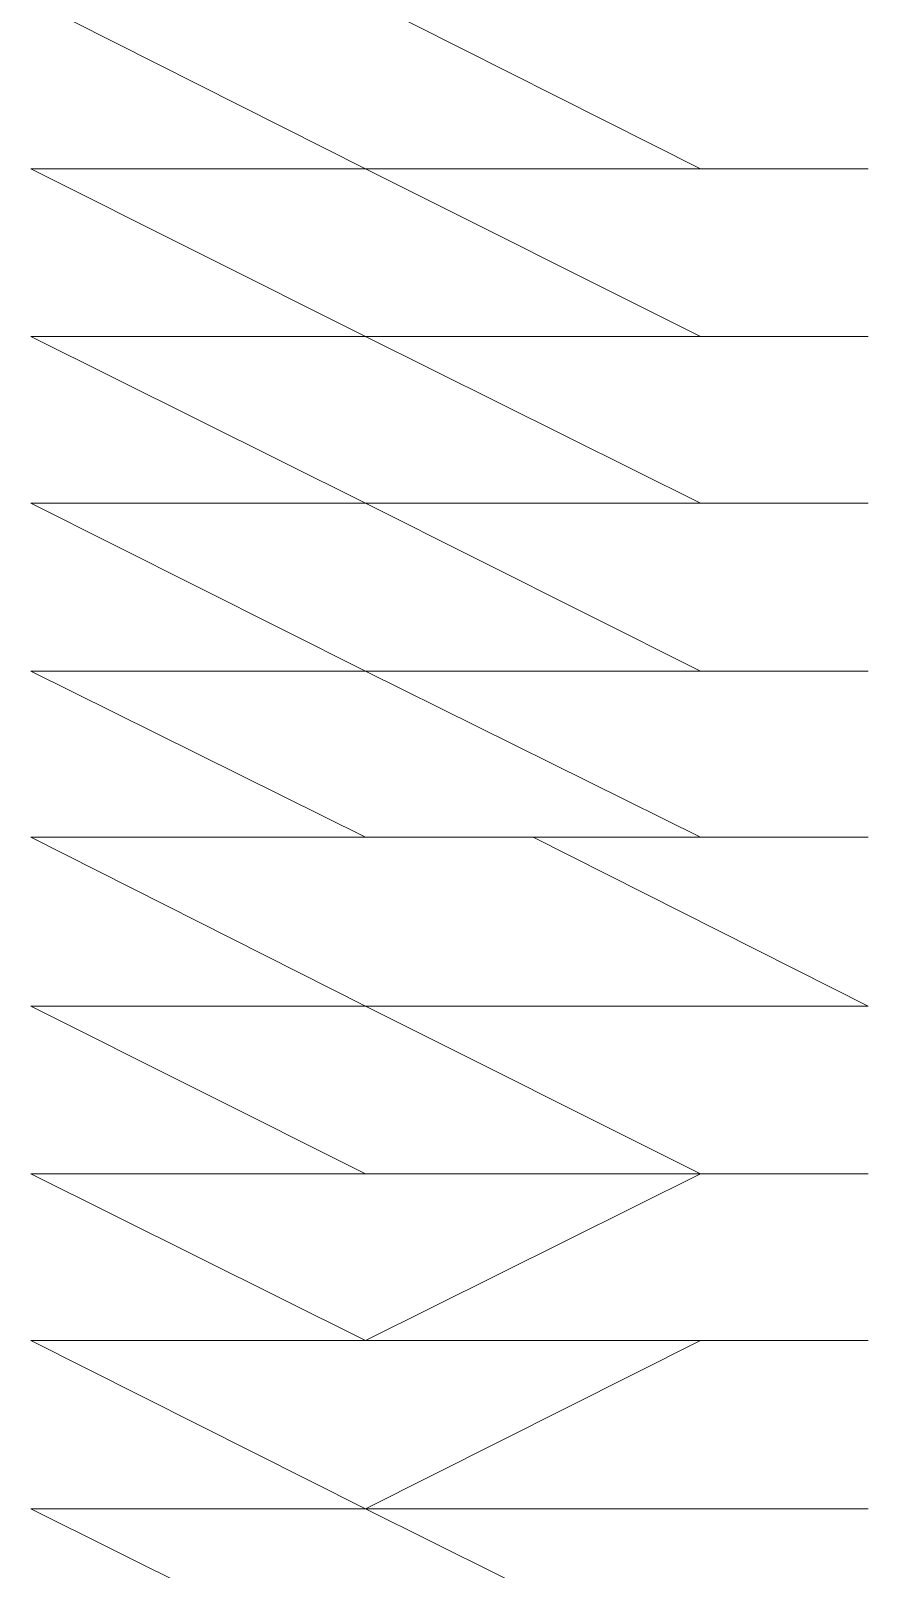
# Model space of a CAD drawing. Header units: millimetres. Extents: x 0 to 17945, y -132 to 1785.
# Drawn here: x 9901.759 to 9902.422, y 129.271 to 130.488 of the extents above; entities that cross this region are included whole.
import ezdxf

# ---------------------------------------------------------------- set-up
doc = ezdxf.new("R2010")
doc.units = ezdxf.units.MM

# ---------------------------------------------------------------- blocks, each defined once
blk = doc.blocks.new('TCR_GROWATT_40KTL3_X_FRONT')
at = {"color": 1, "lineweight": 9}
for points in [[(457.5818, 130.513), (457.847, 130.3792), (458.1121, 130.3792), (457.847, 130.513)], [(457.5818, 130.3792), (457.847, 130.3792), (458.1121, 130.3792), (457.847, 130.3792)], [(457.5818, 130.3792), (457.847, 130.3792), (458.1121, 130.3792), (457.847, 130.3792)], [(457.5818, 130.3792), (457.847, 130.3792), (458.1121, 130.3792), (457.847, 130.3792)], [(457.5818, 130.3792), (457.847, 130.3792), (458.1121, 130.3792), (457.847, 130.3792)], [(457.5818, 130.3792), (457.847, 130.3792), (458.1121, 130.3792), (457.847, 130.3792)], [(457.5818, 130.3792), (457.847, 130.3792), (458.1121, 130.3792), (457.847, 130.3792)], [(457.5818, 130.3792), (457.847, 130.3792), (458.1121, 130.3792), (457.847, 130.3792)], [(457.5818, 130.3792), (457.847, 130.3792), (458.1121, 130.3792), (457.847, 130.3792)], [(457.5818, 130.3792), (457.847, 130.3792), (458.1121, 130.3792), (457.847, 130.3792)], [(457.5818, 130.3792), (457.847, 130.3792), (458.1121, 130.3792), (457.847, 130.3792)], [(457.5818, 130.3792), (457.847, 130.3792), (458.1121, 130.3792), (457.847, 130.3792)], [(457.5818, 130.3792), (457.847, 130.3792), (458.1121, 130.3792), (457.847, 130.3792)], [(457.5818, 130.3792), (457.847, 130.3792), (458.1121, 130.3792), (457.847, 130.3792)], [(457.5818, 130.3792), (457.847, 130.3792), (458.1121, 130.3792), (457.847, 130.3792)], [(457.5818, 130.3792), (457.847, 130.3792), (458.1121, 130.3792), (457.847, 130.3792)], [(457.5818, 130.3792), (457.847, 130.3792), (458.1121, 130.3792), (457.847, 130.3792)], [(457.5818, 130.3792), (457.847, 130.3792), (458.1121, 130.3792), (457.847, 130.3792)], [(457.5818, 130.3792), (457.847, 130.3792), (458.1121, 130.3792), (457.847, 130.3792)], [(457.5818, 130.3792), (457.847, 130.2464), (458.1121, 130.2464), (457.847, 130.3792)], [(457.5818, 130.3792), (457.847, 130.3792), (458.1121, 130.3792), (457.847, 130.3792)], [(457.5818, 130.2464), (457.847, 130.2464), (458.1121, 130.2464), (457.847, 130.2464)], [(457.5818, 130.2464), (457.847, 130.2464), (458.1121, 130.2464), (457.847, 130.2464)], [(457.5818, 130.2464), (457.847, 130.2464), (458.1121, 130.2464), (457.847, 130.2464)], [(457.5818, 130.2464), (457.847, 130.2464), (458.1121, 130.2464), (457.847, 130.2464)], [(457.5818, 130.2464), (457.847, 130.2464), (458.1121, 130.2464), (457.847, 130.2464)], [(457.5818, 130.2464), (457.847, 130.2464), (458.1121, 130.2464), (457.847, 130.2464)], [(457.5818, 130.2464), (457.847, 130.2464), (458.1121, 130.2464), (457.847, 130.2464)], [(457.5818, 130.2464), (457.847, 130.2464), (458.1121, 130.2464), (457.847, 130.2464)], [(457.5818, 130.2464), (457.847, 130.2464), (458.1121, 130.2464), (457.847, 130.2464)], [(457.5818, 130.2464), (457.847, 130.2464), (458.1121, 130.2464), (457.847, 130.2464)], [(457.5818, 130.2464), (457.847, 130.2464), (458.1121, 130.2464), (457.847, 130.2464)], [(457.5818, 130.2464), (457.847, 130.2464), (458.1121, 130.2464), (457.847, 130.2464)], [(457.5818, 130.2464), (457.847, 130.2464), (458.1121, 130.2464), (457.847, 130.2464)], [(457.5818, 130.2464), (457.847, 130.2464), (458.1121, 130.2464), (457.847, 130.2464)], [(457.5818, 130.2464), (457.847, 130.2464), (458.1121, 130.2464), (457.847, 130.2464)], [(457.5818, 130.2464), (457.847, 130.2464), (458.1121, 130.2464), (457.847, 130.2464)], [(457.5818, 130.2464), (457.847, 130.2464), (458.1121, 130.2464), (457.847, 130.2464)], [(457.5818, 130.2464), (457.847, 130.2464), (458.1121, 130.2464), (457.847, 130.2464)], [(457.5818, 130.2464), (457.847, 130.1144), (458.1121, 130.1144), (457.847, 130.2464)], [(457.5818, 130.2464), (457.847, 130.2464), (458.1121, 130.2464), (457.847, 130.2464)], [(457.5818, 130.1144), (457.847, 130.1144), (458.1121, 130.1144), (457.847, 130.1144)], [(457.5818, 130.1144), (457.847, 130.1144), (458.1121, 130.1144), (457.847, 130.1144)], [(457.5818, 130.1144), (457.847, 130.1144), (458.1121, 130.1144), (457.847, 130.1144)], [(457.5818, 130.1144), (457.847, 130.1144), (458.1121, 130.1144), (457.847, 130.1144)], [(457.5818, 130.1144), (457.847, 130.1144), (458.1121, 130.1144), (457.847, 130.1144)], [(457.5818, 130.1144), (457.847, 130.1144), (458.1121, 130.1144), (457.847, 130.1144)], [(457.5818, 130.1144), (457.847, 130.1144), (458.1121, 130.1144), (457.847, 130.1144)], [(457.5818, 130.1144), (457.847, 130.1144), (458.1121, 130.1144), (457.847, 130.1144)], [(457.5818, 130.1144), (457.847, 130.1144), (458.1121, 130.1144), (457.847, 130.1144)], [(457.5818, 130.1144), (457.847, 130.1144), (458.1121, 130.1144), (457.847, 130.1144)], [(457.5818, 130.1144), (457.847, 130.1144), (458.1121, 130.1144), (457.847, 130.1144)], [(457.5818, 130.1144), (457.847, 130.1144), (458.1121, 130.1144), (457.847, 130.1144)], [(457.5818, 130.1144), (457.847, 129.9815), (458.1121, 129.9815), (457.847, 130.1144)], [(457.5818, 130.1144), (457.847, 130.1144), (458.1121, 130.1144), (457.847, 130.1144)], [(457.5818, 129.9815), (457.847, 129.9815), (458.1121, 129.9815), (457.847, 129.9815)], [(457.5818, 129.9815), (457.847, 129.9815), (458.1121, 129.9815), (457.847, 129.9815)], [(457.5818, 129.9815), (457.847, 129.9815), (458.1121, 129.9815), (457.847, 129.9815)], [(457.5818, 129.9815), (457.847, 129.9815), (458.1121, 129.9815), (457.847, 129.9815)], [(457.5818, 129.9815), (457.847, 129.9815), (458.1121, 129.9815), (457.847, 129.9815)], [(457.5818, 129.9815), (457.847, 129.9815), (458.1121, 129.9815), (457.847, 129.9815)], [(457.5818, 129.9815), (457.847, 129.9815), (458.1121, 129.9815), (457.847, 129.9815)], [(457.5818, 129.9815), (457.847, 129.9815), (458.1121, 129.9815), (457.847, 129.9815)], [(457.5818, 129.9815), (457.847, 129.9815), (458.1121, 129.9815), (457.847, 129.9815)], [(457.5818, 129.9815), (457.847, 129.9815), (458.1121, 129.9815), (457.847, 129.9815)], [(457.5818, 129.9815), (457.847, 129.9815), (458.1121, 129.9815), (457.847, 129.9815)], [(457.5818, 129.9815), (457.847, 129.9815), (458.1121, 129.9815), (457.847, 129.9815)], [(457.5818, 129.9815), (457.847, 129.9815), (458.1121, 129.9815), (457.847, 129.9815)], [(457.5818, 129.9815), (457.847, 129.9815), (458.1121, 129.9815), (457.847, 129.9815)], [(457.5818, 129.9815), (457.847, 129.8501), (458.1121, 129.8501), (457.847, 129.9815)], [(457.5818, 129.9815), (457.847, 129.9815), (458.1121, 129.9815), (457.847, 129.9815)], [(457.5818, 129.8501), (457.847, 129.8501), (458.1121, 129.8501), (457.847, 129.8501)], [(457.5818, 129.8501), (457.847, 129.8501), (458.1121, 129.8501), (457.847, 129.8501)], [(457.5818, 129.8501), (457.847, 129.8501), (458.1121, 129.8501), (457.847, 129.8501)], [(457.5818, 129.8501), (457.847, 129.8501), (458.1121, 129.8501), (457.847, 129.8501)], [(457.5818, 129.8501), (457.847, 129.8501), (458.1121, 129.8501), (457.847, 129.8501)], [(457.5818, 129.8501), (457.847, 129.8501), (458.1121, 129.8501), (457.847, 129.8501)], [(457.5818, 129.8501), (457.847, 129.8501), (458.1121, 129.8501), (457.847, 129.8501)], [(457.5818, 129.8501), (457.847, 129.8501), (458.1121, 129.8501), (457.847, 129.8501)], [(457.5818, 129.8501), (457.847, 129.8501), (458.1121, 129.8501), (457.847, 129.8501)], [(457.5818, 129.8501), (457.847, 129.8501), (458.1121, 129.8501), (457.847, 129.8501)], [(457.5818, 129.8501), (457.847, 129.8501), (458.1121, 129.8501), (457.847, 129.8501)], [(457.5818, 129.7163), (457.847, 129.7163), (458.1121, 129.7163), (457.847, 129.7163)], [(457.5818, 129.7163), (457.847, 129.7163), (458.1121, 129.7163), (457.847, 129.7163)], [(457.5818, 129.7163), (457.847, 129.7163), (458.1121, 129.7163), (457.847, 129.7163)], [(457.5818, 129.7163), (457.847, 129.7163), (458.1121, 129.7163), (457.847, 129.7163)], [(457.5818, 129.7163), (457.847, 129.7163), (458.1121, 129.7163), (457.847, 129.7163)], [(457.5818, 129.7163), (457.847, 129.7163), (458.1121, 129.7163), (457.847, 129.7163)], [(457.5818, 129.7163), (457.847, 129.7163), (458.1121, 129.7163), (457.847, 129.7163)], [(457.5818, 129.7163), (457.847, 129.7163), (458.1121, 129.7163), (457.847, 129.7163)], [(457.5818, 129.7163), (457.847, 129.7163), (458.1121, 129.7163), (457.847, 129.7163)], [(457.5818, 129.7163), (457.847, 129.7163), (458.1121, 129.7163), (457.847, 129.7163)], [(457.5818, 129.7163), (457.847, 129.7163), (458.1121, 129.7163), (457.847, 129.7163)], [(457.5818, 129.7163), (457.847, 129.5835), (458.1121, 129.5835), (457.847, 129.7163)], [(457.5818, 129.7163), (457.847, 129.7163), (458.1121, 129.7163), (457.847, 129.7163)], [(457.5818, 129.5835), (457.847, 129.5835), (458.1121, 129.5835), (457.847, 129.5835)], [(457.5818, 129.5835), (457.847, 129.5835), (458.1121, 129.5835), (457.847, 129.5835)], [(457.5818, 129.5835), (457.847, 129.5835), (458.1121, 129.5835), (457.847, 129.5835)], [(457.5818, 129.5835), (457.847, 129.5835), (458.1121, 129.5835), (457.847, 129.5835)], [(457.5818, 129.5835), (457.847, 129.5835), (458.1121, 129.5835), (457.847, 129.5835)], [(457.5818, 129.5835), (457.847, 129.5835), (458.1121, 129.5835), (457.847, 129.5835)], [(457.5818, 129.5835), (457.847, 129.5835), (458.1121, 129.5835), (457.847, 129.5835)], [(457.5818, 129.5835), (457.847, 129.5835), (458.1121, 129.5835), (457.847, 129.5835)], [(457.5818, 129.5835), (457.847, 129.5835), (458.1121, 129.5835), (457.847, 129.5835)], [(457.5818, 129.5835), (457.847, 129.5835), (458.1121, 129.5835), (457.847, 129.5835)], [(457.5818, 129.5835), (457.847, 129.5835), (458.1121, 129.5835), (457.847, 129.5835)], [(457.5818, 129.5835), (457.847, 129.4515), (458.1121, 129.4515), (457.847, 129.4515)], [(457.5818, 129.5835), (457.847, 129.5835), (458.1121, 129.5835), (457.847, 129.4515)], [(457.5818, 129.4515), (457.847, 129.4515), (458.1121, 129.4515), (457.847, 129.4515)], [(457.5818, 129.4515), (457.847, 129.4515), (458.1121, 129.4515), (457.847, 129.4515)], [(457.5818, 129.4515), (457.847, 129.4515), (458.1121, 129.4515), (457.847, 129.4515)], [(457.5818, 129.4515), (457.847, 129.4515), (458.1121, 129.4515), (457.847, 129.4515)], [(457.5818, 129.4515), (457.847, 129.4515), (458.1121, 129.4515), (457.847, 129.4515)], [(457.5818, 129.4515), (457.847, 129.4515), (458.1121, 129.4515), (457.847, 129.4515)], [(457.5818, 129.4515), (457.847, 129.4515), (458.1121, 129.4515), (457.847, 129.4515)], [(457.5818, 129.4515), (457.847, 129.3183), (458.1121, 129.3183), (457.847, 129.3183)], [(457.5818, 129.4515), (457.847, 129.4515), (458.1121, 129.4515), (457.847, 129.3183)], [(457.5818, 129.3183), (457.847, 129.3183), (458.1121, 129.3183), (457.847, 129.3183)], [(457.5818, 129.3183), (457.847, 129.3183), (458.1121, 129.3183), (457.847, 129.3183)], [(457.5818, 129.3183), (457.847, 129.3183), (458.1121, 129.3183), (457.847, 129.3183)], [(457.5818, 129.3183), (457.847, 129.3183), (458.1121, 129.3183), (457.847, 129.3183)], [(457.5818, 129.3183), (457.847, 129.3183), (458.1121, 129.3183), (457.847, 129.3183)], [(457.5818, 129.3183), (457.847, 129.3183), (458.1121, 129.3183), (457.847, 129.3183)], [(457.5818, 129.3183), (457.847, 129.3183), (458.1121, 129.3183), (457.847, 129.3183)], [(457.5818, 129.3183), (457.847, 129.3183), (458.1121, 129.3183), (457.847, 129.3183)], [(457.5818, 129.3183), (457.847, 129.3183), (458.1121, 129.3183), (457.847, 129.3183)], [(457.5818, 129.3183), (457.847, 129.1863), (458.1121, 129.1863), (457.847, 129.3183)], [(457.5818, 129.3183), (457.847, 129.3183), (458.1121, 129.3183), (457.847, 129.3183)]]:
    blk.add_lwpolyline(points, close=True, dxfattribs=at)
for points in [[(457.5818, 130.3792), (457.847, 130.3792), (458.1121, 130.3792), (458.245, 130.3792)], [(458.245, 130.3792), (457.9798, 130.3792), (457.7132, 130.3792), (457.5818, 130.3792)], [(457.5818, 130.3792), (457.847, 130.3792), (458.1121, 130.3792), (458.245, 130.3792)], [(458.245, 130.3792), (457.9798, 130.3792), (457.7132, 130.3792), (457.5818, 130.3792)], [(457.5818, 130.3792), (457.847, 130.3792), (458.1121, 130.3792), (458.245, 130.3792)], [(458.245, 130.3792), (457.9798, 130.3792), (457.7132, 130.3792), (457.5818, 130.3792)], [(457.5818, 130.3792), (457.847, 130.3792), (458.1121, 130.3792), (458.245, 130.3792)], [(458.245, 130.3792), (457.9798, 130.3792), (457.7132, 130.3792), (457.5818, 130.3792)], [(457.5818, 130.3792), (457.847, 130.3792), (458.1121, 130.3792), (458.245, 130.3792)], [(458.245, 130.3792), (457.9798, 130.3792), (457.7132, 130.3792), (457.5818, 130.3792)], [(457.5818, 130.3792), (457.847, 130.3792), (458.1121, 130.3792), (458.245, 130.3792)], [(458.245, 130.3792), (457.9798, 130.3792), (457.7132, 130.3792), (457.5818, 130.3792)], [(457.5818, 130.3792), (457.847, 130.3792), (458.1121, 130.3792), (458.245, 130.3792)], [(458.245, 130.3792), (457.9798, 130.3792), (457.7132, 130.3792), (457.5818, 130.3792)], [(457.5818, 130.3792), (457.847, 130.3792), (458.1121, 130.3792), (458.245, 130.3792)], [(458.245, 130.3792), (457.9798, 130.3792), (457.7132, 130.3792), (457.5818, 130.3792)], [(457.5818, 130.2464), (457.847, 130.2464), (458.1121, 130.2464), (458.245, 130.2464)], [(458.245, 130.2464), (457.9798, 130.2464), (457.7132, 130.2464), (457.5818, 130.2464)], [(457.5818, 130.2464), (457.847, 130.2464), (458.1121, 130.2464), (458.245, 130.2464)], [(458.245, 130.2464), (457.9798, 130.2464), (457.7132, 130.2464), (457.5818, 130.2464)], [(457.5818, 130.2464), (457.847, 130.2464), (458.1121, 130.2464), (458.245, 130.2464)], [(458.245, 130.2464), (457.9798, 130.2464), (457.7132, 130.2464), (457.5818, 130.2464)], [(457.5818, 130.2464), (457.847, 130.2464), (458.1121, 130.2464), (458.245, 130.2464)], [(458.245, 130.2464), (457.9798, 130.2464), (457.7132, 130.2464), (457.5818, 130.2464)], [(457.5818, 130.2464), (457.847, 130.2464), (458.1121, 130.2464), (458.245, 130.2464)], [(458.245, 130.2464), (457.9798, 130.2464), (457.7132, 130.2464), (457.5818, 130.2464)], [(457.5818, 130.2464), (457.847, 130.2464), (458.1121, 130.2464), (458.245, 130.2464)], [(458.245, 130.2464), (457.9798, 130.2464), (457.7132, 130.2464), (457.5818, 130.2464)], [(457.5818, 130.2464), (457.847, 130.2464), (458.1121, 130.2464), (458.245, 130.2464)], [(458.245, 130.2464), (457.9798, 130.2464), (457.7132, 130.2464), (457.5818, 130.2464)], [(457.5818, 130.2464), (457.847, 130.2464), (458.1121, 130.2464), (458.245, 130.2464)], [(458.245, 130.2464), (457.9798, 130.2464), (457.7132, 130.2464), (457.5818, 130.2464)], [(457.5818, 130.2464), (457.847, 130.2464), (458.1121, 130.2464), (458.245, 130.2464)], [(458.245, 130.2464), (457.9798, 130.2464), (457.7132, 130.2464), (457.5818, 130.2464)], [(457.5818, 130.2464), (457.847, 130.2464), (458.1121, 130.2464), (458.245, 130.2464)], [(458.245, 130.2464), (457.9798, 130.2464), (457.7132, 130.2464), (457.5818, 130.2464)], [(457.5818, 130.1144), (457.847, 130.1144), (458.1121, 130.1144), (458.245, 130.1144)], [(458.245, 130.1144), (457.9798, 130.1144), (457.7132, 130.1144), (457.5818, 130.1144)], [(457.5818, 130.1144), (457.847, 130.1144), (458.1121, 130.1144), (458.245, 130.1144)], [(458.245, 130.1144), (457.9798, 130.1144), (457.7132, 130.1144), (457.5818, 130.1144)], [(457.5818, 130.1144), (457.847, 130.1144), (458.1121, 130.1144), (458.245, 130.1144)], [(458.245, 130.1144), (457.9798, 130.1144), (457.7132, 130.1144), (457.5818, 130.1144)], [(457.5818, 130.1144), (457.847, 130.1144), (458.1121, 130.1144), (458.245, 130.1144)], [(458.245, 130.1144), (457.9798, 130.1144), (457.7132, 130.1144), (457.5818, 130.1144)], [(457.5818, 130.1144), (457.847, 130.1144), (458.1121, 130.1144), (458.245, 130.1144)], [(458.245, 130.1144), (457.9798, 130.1144), (457.7132, 130.1144), (457.5818, 130.1144)], [(457.5818, 130.1144), (457.847, 130.1144), (458.1121, 130.1144), (458.245, 130.1144)], [(458.245, 130.1144), (457.9798, 130.1144), (457.7132, 130.1144), (457.5818, 130.1144)], [(457.5818, 130.1144), (457.847, 130.1144), (458.1121, 130.1144), (458.245, 130.1144)], [(458.245, 130.1144), (457.9798, 130.1144), (457.7132, 130.1144), (457.5818, 130.1144)], [(457.5818, 130.1144), (457.847, 130.1144), (458.1121, 130.1144), (458.245, 130.1144)], [(458.245, 130.1144), (457.9798, 130.1144), (457.7132, 130.1144), (457.5818, 130.1144)], [(457.5818, 129.9815), (457.847, 129.9815), (458.1121, 129.9815), (458.245, 129.9815)], [(458.245, 129.9815), (457.9798, 129.9815), (457.7132, 129.9815), (457.5818, 129.9815)], [(457.5818, 129.9815), (457.847, 129.9815), (458.1121, 129.9815), (458.245, 129.9815)], [(458.245, 129.9815), (457.9798, 129.9815), (457.7132, 129.9815), (457.5818, 129.9815)], [(457.5818, 129.9815), (457.847, 129.9815), (458.1121, 129.9815), (458.245, 129.9815)], [(458.245, 129.9815), (457.9798, 129.9815), (457.7132, 129.9815), (457.5818, 129.9815)], [(457.5818, 129.9815), (457.847, 129.9815), (458.1121, 129.9815), (458.245, 129.9815)], [(458.245, 129.9815), (457.9798, 129.9815), (457.7132, 129.9815), (457.5818, 129.9815)], [(457.5818, 129.9815), (457.847, 129.9815), (458.1121, 129.9815), (458.245, 129.9815)], [(458.245, 129.9815), (457.9798, 129.9815), (457.7132, 129.9815), (457.5818, 129.9815)], [(457.5818, 129.9815), (457.847, 129.9815), (458.1121, 129.9815), (458.245, 129.9815)], [(458.245, 129.9815), (457.9798, 129.9815), (457.7132, 129.9815), (457.5818, 129.9815)], [(457.5818, 129.9815), (457.847, 129.9815), (458.1121, 129.9815), (458.245, 129.9815)], [(458.245, 129.9815), (457.9798, 129.9815), (457.7132, 129.9815), (457.5818, 129.9815)], [(457.5818, 129.9815), (457.847, 129.9815), (458.1121, 129.9815), (458.245, 129.9815)], [(458.245, 129.9815), (457.9798, 129.9815), (457.7132, 129.9815), (457.5818, 129.9815)], [(457.5818, 129.9815), (457.847, 129.9815), (458.1121, 129.9815), (458.245, 129.9815)], [(458.245, 129.9815), (457.9798, 129.9815), (457.7132, 129.9815), (457.5818, 129.9815)], [(457.5818, 129.9815), (457.847, 129.9815), (458.1121, 129.9815), (458.245, 129.9815)], [(458.245, 129.9815), (457.9798, 129.9815), (457.7132, 129.9815), (457.5818, 129.9815)], [(457.5818, 129.8501), (457.847, 129.8501), (458.1121, 129.8501), (458.245, 129.8501)], [(458.245, 129.8501), (457.9798, 129.8501), (457.7132, 129.8501), (457.5818, 129.8501)], [(457.5818, 129.8501), (457.847, 129.8501), (458.1121, 129.8501), (458.245, 129.8501)], [(458.245, 129.8501), (457.9798, 129.8501), (457.7132, 129.8501), (457.5818, 129.8501)], [(457.5818, 129.8501), (457.847, 129.8501), (458.1121, 129.8501), (458.245, 129.8501)], [(458.245, 129.8501), (457.9798, 129.8501), (457.7132, 129.8501), (457.5818, 129.8501)], [(457.5818, 129.8501), (457.847, 129.8501), (458.1121, 129.8501), (458.245, 129.8501)], [(458.245, 129.8501), (457.9798, 129.8501), (457.7132, 129.8501), (457.5818, 129.8501)], [(457.5818, 129.8501), (457.847, 129.8501), (458.1121, 129.8501), (458.245, 129.8501)], [(458.245, 129.8501), (457.9798, 129.8501), (457.7132, 129.8501), (457.5818, 129.8501)], [(457.5818, 129.8501), (457.847, 129.8501), (458.1121, 129.8501), (458.245, 129.8501)], [(458.245, 129.8501), (457.9798, 129.8501), (457.7132, 129.8501), (457.5818, 129.8501)], [(457.5818, 129.8501), (457.847, 129.7163), (458.1121, 129.7163), (458.245, 129.7163)], [(458.245, 129.7163), (457.9798, 129.8501), (457.7132, 129.8501), (457.5818, 129.8501)], [(457.5818, 129.7163), (457.847, 129.7163), (458.1121, 129.7163), (458.245, 129.7163)], [(458.245, 129.7163), (457.9798, 129.7163), (457.7132, 129.7163), (457.5818, 129.7163)], [(457.5818, 129.7163), (457.847, 129.7163), (458.1121, 129.7163), (458.245, 129.7163)], [(458.245, 129.7163), (457.9798, 129.7163), (457.7132, 129.7163), (457.5818, 129.7163)], [(457.5818, 129.7163), (457.847, 129.7163), (458.1121, 129.7163), (458.245, 129.7163)], [(458.245, 129.7163), (457.9798, 129.7163), (457.7132, 129.7163), (457.5818, 129.7163)], [(457.5818, 129.7163), (457.847, 129.7163), (458.1121, 129.7163), (458.245, 129.7163)], [(458.245, 129.7163), (457.9798, 129.7163), (457.7132, 129.7163), (457.5818, 129.7163)], [(457.5818, 129.7163), (457.847, 129.7163), (458.1121, 129.7163), (458.245, 129.7163)], [(458.245, 129.7163), (457.9798, 129.7163), (457.7132, 129.7163), (457.5818, 129.7163)], [(457.5818, 129.5835), (457.847, 129.5835), (458.1121, 129.5835), (458.245, 129.5835)], [(458.245, 129.5835), (457.9798, 129.5835), (457.7132, 129.5835), (457.5818, 129.5835)], [(457.5818, 129.5835), (457.847, 129.5835), (458.1121, 129.5835), (458.245, 129.5835)], [(458.245, 129.5835), (457.9798, 129.5835), (457.7132, 129.5835), (457.5818, 129.5835)], [(457.5818, 129.5835), (457.847, 129.5835), (458.1121, 129.5835), (458.245, 129.5835)], [(458.245, 129.5835), (457.9798, 129.5835), (457.7132, 129.5835), (457.5818, 129.5835)], [(457.5818, 129.5835), (457.847, 129.5835), (458.1121, 129.5835), (458.245, 129.5835)], [(458.245, 129.5835), (457.9798, 129.5835), (457.7132, 129.5835), (457.5818, 129.5835)], [(457.5818, 129.5835), (457.847, 129.5835), (458.1121, 129.5835), (458.245, 129.5835)], [(458.245, 129.5835), (457.9798, 129.5835), (457.7132, 129.5835), (457.5818, 129.5835)], [(457.5818, 129.5835), (457.847, 129.5835), (458.1121, 129.5835), (458.245, 129.5835)], [(458.245, 129.5835), (457.9798, 129.5835), (457.7132, 129.5835), (457.5818, 129.5835)], [(457.5818, 129.5835), (457.847, 129.5835), (458.1121, 129.5835), (458.245, 129.5835)], [(458.245, 129.5835), (457.9798, 129.5835), (457.7132, 129.5835), (457.5818, 129.5835)], [(457.5818, 129.4515), (457.847, 129.4515), (458.1121, 129.4515), (458.245, 129.4515)], [(458.245, 129.4515), (457.9798, 129.4515), (457.7132, 129.4515), (457.5818, 129.4515)], [(457.5818, 129.4515), (457.847, 129.4515), (458.1121, 129.4515), (458.245, 129.4515)], [(458.245, 129.4515), (457.9798, 129.4515), (457.7132, 129.4515), (457.5818, 129.4515)], [(457.5818, 129.4515), (457.847, 129.4515), (458.1121, 129.4515), (458.245, 129.4515)], [(458.245, 129.4515), (457.9798, 129.4515), (457.7132, 129.4515), (457.5818, 129.4515)], [(457.5818, 129.4515), (457.847, 129.4515), (458.1121, 129.4515), (458.245, 129.4515)], [(458.245, 129.4515), (457.9798, 129.4515), (457.7132, 129.4515), (457.5818, 129.4515)], [(457.5818, 129.4515), (457.847, 129.4515), (458.1121, 129.4515), (458.245, 129.4515)], [(458.245, 129.4515), (457.9798, 129.4515), (457.7132, 129.4515), (457.5818, 129.4515)], [(457.5818, 129.4515), (457.847, 129.4515), (458.1121, 129.4515), (458.245, 129.4515)], [(458.245, 129.4515), (457.9798, 129.4515), (457.7132, 129.4515), (457.5818, 129.4515)], [(457.5818, 129.4515), (457.847, 129.4515), (458.1121, 129.4515), (458.245, 129.4515)], [(458.245, 129.4515), (457.9798, 129.4515), (457.7132, 129.4515), (457.5818, 129.4515)], [(457.5818, 129.3183), (457.847, 129.3183), (458.1121, 129.3183), (458.245, 129.3183)], [(458.245, 129.3183), (457.9798, 129.3183), (457.7132, 129.3183), (457.5818, 129.3183)], [(457.5818, 129.3183), (457.847, 129.3183), (458.1121, 129.3183), (458.245, 129.3183)], [(458.245, 129.3183), (457.9798, 129.3183), (457.7132, 129.3183), (457.5818, 129.3183)], [(457.5818, 129.3183), (457.847, 129.3183), (458.1121, 129.3183), (458.245, 129.3183)], [(458.245, 129.3183), (457.9798, 129.3183), (457.7132, 129.3183), (457.5818, 129.3183)], [(457.5818, 129.3183), (457.847, 129.3183), (458.1121, 129.3183), (458.245, 129.3183)], [(458.245, 129.3183), (457.9798, 129.3183), (457.7132, 129.3183), (457.5818, 129.3183)], [(457.5818, 129.3183), (457.847, 129.3183), (458.1121, 129.3183), (458.245, 129.3183)], [(458.245, 129.3183), (457.9798, 129.3183), (457.7132, 129.3183), (457.5818, 129.3183)]]:
    blk.add_lwpolyline(points, dxfattribs=at)

msp = doc.modelspace()

# ---------------------------------------------------------------- block references
msp.add_blockref('TCR_GROWATT_40KTL3_X_FRONT', (9444.1773, 0))

doc.saveas('drawing.dxf')
